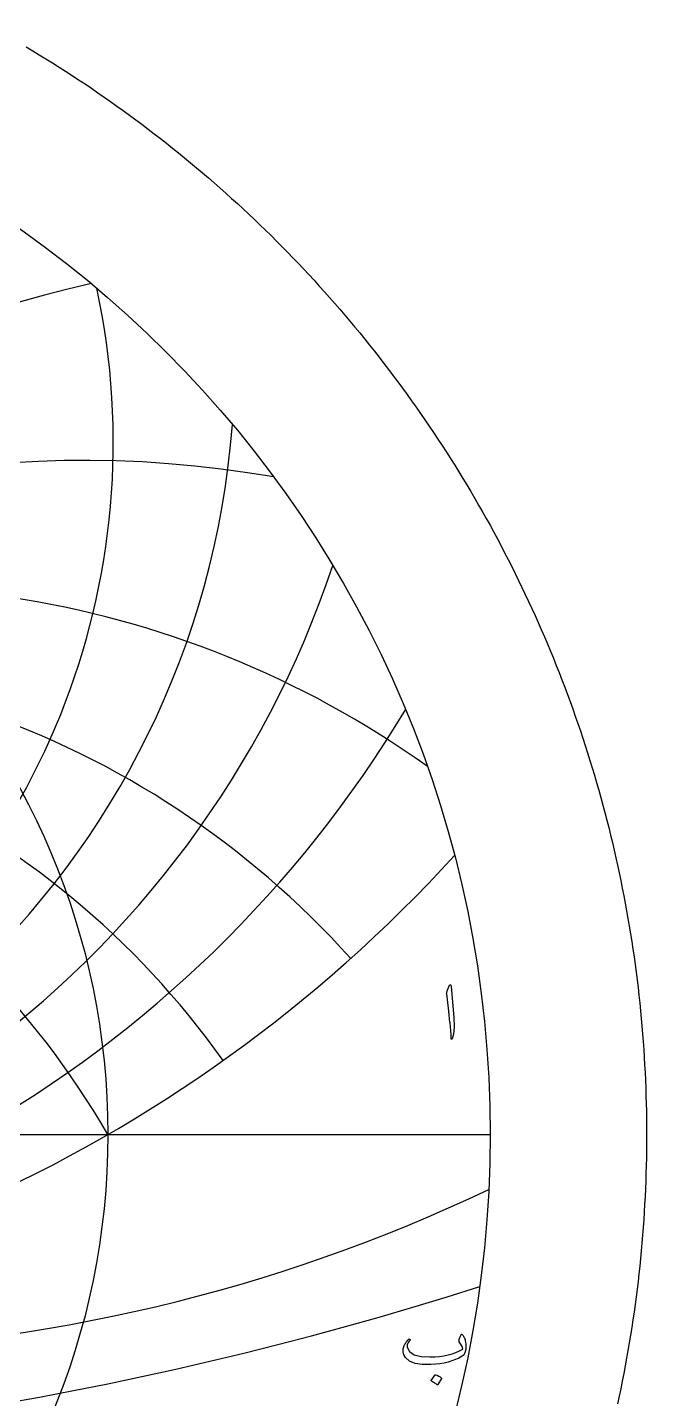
# Model space of a CAD drawing. Header units: millimetres. Extents: x -68 to 68, y -68 to 70.
# Drawn here: x 34.9 to 68.5, y -14.3 to 60 of the extents above; entities that cross this region are included whole.
import ezdxf

# ---------------------------------------------------------------- set-up
doc = ezdxf.new("R2010")
doc.units = ezdxf.units.MM
for name, color, linetype in [('CUT_OUTER', 1, 'Continuous'), ('ENGRAVE', 7, 'Continuous'), ('ENGRAVE_FINE', 8, 'Continuous'), ('TEXT', 5, 'Continuous')]:
    doc.layers.add(name, color=color, linetype=linetype)

msp = doc.modelspace()

# ---------------------------------------------------------------- linework, layer by layer
at = {"layer": 'CUT_OUTER'}
msp.add_lwpolyline([(34.8421, 58.9479), (35.2032, 58.733), (35.5629, 58.5159), (35.9213, 58.2965), (36.2783, 58.075), (36.634, 57.8513), (36.9882, 57.6255), (37.3411, 57.3974), (37.6926, 57.1672), (38.0427, 56.9349), (38.3913, 56.7004), (38.7385, 56.4638), (39.0842, 56.225), (39.4285, 55.9841), (39.7712, 55.7411), (40.1125, 55.4961), (40.4523, 55.2489), (40.7905, 54.9996), (41.1272, 54.7483), (41.4624, 54.4949), (41.796, 54.2395), (42.128, 53.982), (42.4584, 53.7225), (42.7873, 53.461), (43.1145, 53.1974), (43.4401, 52.9319), (43.764, 52.6644), (44.0864, 52.3948), (44.407, 52.1233), (44.726, 51.8499), (45.0433, 51.5745), (45.3589, 51.2971), (45.6728, 51.0178), (45.985, 50.7366), (46.2954, 50.4535), (46.6042, 50.1685), (46.9111, 49.8816), (47.2163, 49.5928), (47.5197, 49.3022), (47.8213, 49.0097), (48.1211, 48.7153), (48.4191, 48.4191), (48.7153, 48.1211), (49.0097, 47.8213), (49.3022, 47.5197), (49.5928, 47.2163), (49.8816, 46.9111), (50.1685, 46.6042), (50.4535, 46.2954), (50.7366, 45.985), (51.0178, 45.6728), (51.2971, 45.3589), (51.5745, 45.0433), (51.8499, 44.726), (52.1233, 44.407), (52.3948, 44.0864), (52.6644, 43.764), (52.9319, 43.4401), (53.1974, 43.1145), (53.461, 42.7873), (53.7225, 42.4584), (53.982, 42.128), (54.2395, 41.796), (54.4949, 41.4624), (54.7483, 41.1272), (54.9996, 40.7905), (55.2489, 40.4523), (55.4961, 40.1125), (55.7411, 39.7712), (55.9841, 39.4285), (56.225, 39.0842), (56.4638, 38.7385), (56.7004, 38.3913), (56.9349, 38.0427), (57.1672, 37.6926), (57.3974, 37.3411), (57.6255, 36.9882), (57.8513, 36.634), (58.075, 36.2783), (58.2965, 35.9213), (58.5159, 35.5629), (58.733, 35.2032), (58.9479, 34.8421), (59.1605, 34.4798), (59.371, 34.1161), (59.5792, 33.7512), (59.7852, 33.385), (59.9889, 33.0175), (60.1904, 32.6488), (60.3896, 32.2789), (60.5865, 31.9077), (60.7811, 31.5354), (60.9735, 31.1618), (61.1635, 30.7871), (61.3513, 30.4113), (61.5367, 30.0342), (61.7199, 29.6561), (61.9007, 29.2768), (62.0791, 28.8965), (62.2553, 28.515), (62.4291, 28.1325), (62.6005, 27.7489), (62.7696, 27.3643), (62.9363, 26.9786), (63.1007, 26.5919), (63.2627, 26.2042), (63.4222, 25.8156), (63.5795, 25.4259), (63.7343, 25.0354), (63.8867, 24.6438), (64.0367, 24.2513), (64.1843, 23.858), (64.3295, 23.4637), (64.4722, 23.0685), (64.6126, 22.6725), (64.7505, 22.2756), (64.8859, 21.8779), (65.0189, 21.4794), (65.1495, 21.08), (65.2776, 20.6799), (65.4033, 20.2789), (65.5265, 19.8772), (65.6472, 19.4748), (65.7655, 19.0716), (65.8813, 18.6677), (65.9946, 18.2632), (66.1054, 17.8579), (66.2137, 17.4519), (66.3196, 17.0453), (66.4229, 16.6381), (66.5237, 16.2302), (66.6221, 15.8217), (66.7179, 15.4126), (66.8112, 15.003), (66.902, 14.5927), (66.9903, 14.182), (67.076, 13.7706), (67.1593, 13.3588), (67.24, 12.9465), (67.3181, 12.5337), (67.3938, 12.1204), (67.4669, 11.7066), (67.5374, 11.2924), (67.6055, 10.8778), (67.6709, 10.4628), (67.7339, 10.0474), (67.7942, 9.6316), (67.8521, 9.2154), (67.9073, 8.7989), (67.96, 8.3821), (68.0102, 7.9649), (68.0578, 7.5475), (68.1028, 7.1297), (68.1453, 6.7117), (68.1852, 6.2935), (68.2225, 5.875), (68.2573, 5.4563), (68.2895, 5.0373), (68.3191, 4.6182), (68.3461, 4.1989), (68.3706, 3.7795), (68.3925, 3.3599), (68.4118, 2.9402), (68.4286, 2.5204), (68.4428, 2.1005), (68.4544, 1.6805), (68.4634, 1.2604), (68.4698, 0.8403), (68.4737, 0.4202), (68.475, 0), (68.4737, -0.4202), (68.4698, -0.8403), (68.4634, -1.2604), (68.4544, -1.6805), (68.4428, -2.1005), (68.4286, -2.5204), (68.4118, -2.9402), (68.3925, -3.3599), (68.3706, -3.7795), (68.3461, -4.1989), (68.3191, -4.6182), (68.2895, -5.0373), (68.2573, -5.4563), (68.2225, -5.875), (68.1852, -6.2935), (68.1453, -6.7117), (68.1028, -7.1297), (68.0578, -7.5475), (68.0102, -7.9649), (67.96, -8.3821), (67.9073, -8.7989), (67.8521, -9.2154), (67.7942, -9.6316), (67.7339, -10.0474), (67.6709, -10.4628), (67.6055, -10.8778), (67.5374, -11.2924), (67.4669, -11.7066), (67.3938, -12.1204), (67.3181, -12.5337), (67.24, -12.9465), (67.1593, -13.3588), (67.076, -13.7706), (66.9903, -14.182), (66.902, -14.5927)], dxfattribs=at)
at = {"layer": 'ENGRAVE'}
msp.add_lwpolyline([(-60, 0), (60, 0)], dxfattribs=at)
for radius in [60, 39.2754]:
    msp.add_circle((0, 0), radius, dxfattribs=at)
for centre, radius, start, end in [((0, 37.512), 39.5703, 167.806282, 12.193718), ((0, 42.043), 46.171, 184.422486, 355.577514), ((0, 48.0476), 54.2682, 198.487195, 341.512805), ((0, 56.2645), 64.6127, 210.960954, 329.039046), ((0, -22.6756), 45.3513, 30, 150), ((0, -22.6756), 45.3513, 30, 150), ((0, 68.0269), 78.5507, 222.338487, 317.661513), ((21.058, 78.5896), 90.3455, 271.151349, 295.481604)]:
    msp.add_arc(centre, radius, start, end, dxfattribs=at)
at = {"layer": 'ENGRAVE_FINE'}
for centre, radius, start, end in [((54.0476, -22.6756), 70.5541, 102.828506, 168.859628), ((54.0476, -22.6756), 70.5541, 102.828506, 168.859628), ((38.0542, -22.6756), 59.2019, 80.064286, 165.755974), ((38.0542, -22.6756), 59.2019, 80.064286, 165.755974), ((26.1836, -22.6756), 52.3672, 54.517425, 162.412046), ((26.1836, -22.6756), 52.3672, 54.517425, 162.412046), ((16.5065, -22.6756), 48.2618, 41.880809, 158.747401), ((16.5065, -22.6756), 48.2618, 41.880809, 158.747401), ((7.9967, -22.6756), 46.0509, 35.419624, 154.657114), ((7.9967, -22.6756), 46.0509, 35.419624, 154.657114), ((0, 178.0968), 195.5833, 252.309853, 287.690147)]:
    msp.add_arc(centre, radius, start, end, dxfattribs=at)
at = {"layer": 'TEXT'}
for points in [[(57.765, 8.0202), (57.8057, 8.099), (57.8385, 8.1266), (57.8632, 8.1032), (57.88, 8.0287), (57.9779, 6.9855), (58.0362, 6.3452), (58.0493, 5.8337), (58.0171, 5.451), (57.9396, 5.1971), (57.9255, 5.1763), (57.913, 5.1652), (57.9021, 5.1636), (57.8928, 5.1715), (57.8853, 5.184), (57.88, 5.2003), (57.8768, 5.2202), (57.8757, 5.2439), (57.8757, 5.4284), (57.8672, 5.624), (57.8502, 5.8307), (57.8246, 6.0487), (57.8191, 6.1057), (57.8023, 6.2595), (57.7743, 6.5102), (57.7352, 6.8577), (57.6415, 7.6284), (57.6394, 7.6694), (57.6415, 7.7072), (57.6479, 7.7418), (57.6586, 7.7732)], [(58.5007, -10.8532), (58.5293, -10.8891), (58.5555, -10.9288), (58.5793, -10.9721), (58.6008, -11.0193), (58.6198, -11.0698), (58.6364, -11.1236), (58.6507, -11.1805), (58.6625, -11.2407), (58.6779, -11.3615), (58.6817, -11.4813), (58.6737, -11.5999), (58.654, -11.7176), (58.6242, -11.8224), (58.5859, -11.9071), (58.539, -11.9715), (58.4837, -12.0156), (58.308, -12.1085), (58.1217, -12.1913), (57.9248, -12.2639), (57.7172, -12.3265), (57.499, -12.3784), (57.2701, -12.4191), (57.0306, -12.4486), (56.7804, -12.467), (56.3115, -12.4622), (55.9267, -12.3967), (55.626, -12.2706), (55.4093, -12.0838), (55.3205, -11.9377), (55.2795, -11.7804), (55.2864, -11.6119), (55.3412, -11.4323), (55.3597, -11.3936), (55.3811, -11.354), (55.4055, -11.3137), (55.4328, -11.2726), (55.463, -11.2307), (55.4961, -11.188), (55.5322, -11.1445), (55.5712, -11.1002), (55.5842, -11.0876), (55.5978, -11.0799), (55.6119, -11.077), (55.6265, -11.0789), (55.6364, -11.0826), (55.6446, -11.0895), (55.6513, -11.0996), (55.6563, -11.1129), (55.6587, -11.1254), (55.6574, -11.1374), (55.6523, -11.1489), (55.6435, -11.1598), (55.6071, -11.2031), (55.5743, -11.2481), (55.5453, -11.2947), (55.5201, -11.3429), (55.5028, -11.3889), (55.4934, -11.4333), (55.4921, -11.4762), (55.4988, -11.5174), (55.6318, -11.7583), (55.882, -11.9273), (56.2493, -12.0244), (56.7336, -12.0497), (56.9999, -12.0395), (57.2536, -12.0172), (57.4949, -11.983), (57.7236, -11.9369), (57.9401, -11.8787), (58.1446, -11.8086), (58.3372, -11.7265), (58.5177, -11.6324), (58.5002, -11.5446), (58.4603, -11.4472), (58.398, -11.3402), (58.3133, -11.2236), (58.3107, -11.2125), (58.3112, -11.1917), (58.3149, -11.1614), (58.3219, -11.1214), (58.3237, -11.1175), (58.3251, -11.114), (58.3259, -11.1111), (58.3261, -11.1087), (58.34, -11.0544), (58.3602, -10.9937), (58.3868, -10.9266), (58.4198, -10.8532), (58.4344, -10.8308), (58.4528, -10.8234), (58.4749, -10.8308), (58.5007, -10.8532)], [(57.0146, -13.0205), (57.02, -13.0152), (57.0274, -13.012), (57.037, -13.011), (57.0487, -13.012), (57.1315, -13.0456), (57.2094, -13.0865), (57.2826, -13.135), (57.351, -13.1909), (57.3577, -13.1994), (57.3606, -13.2079), (57.3598, -13.2164), (57.3553, -13.2249), (57.1552, -13.5485), (57.1477, -13.5563), (57.1381, -13.5581), (57.1264, -13.5541), (57.1126, -13.5443), (57.1006, -13.5358), (57.0817, -13.523), (57.0559, -13.506), (57.0232, -13.4847), (56.983, -13.4591), (56.9348, -13.4293), (56.8786, -13.3953), (56.8145, -13.3569), (56.806, -13.3505), (56.8017, -13.3442), (56.8017, -13.3378), (56.806, -13.3314)]]:
    msp.add_lwpolyline(points, close=True, dxfattribs=at)

doc.saveas('drawing.dxf')
